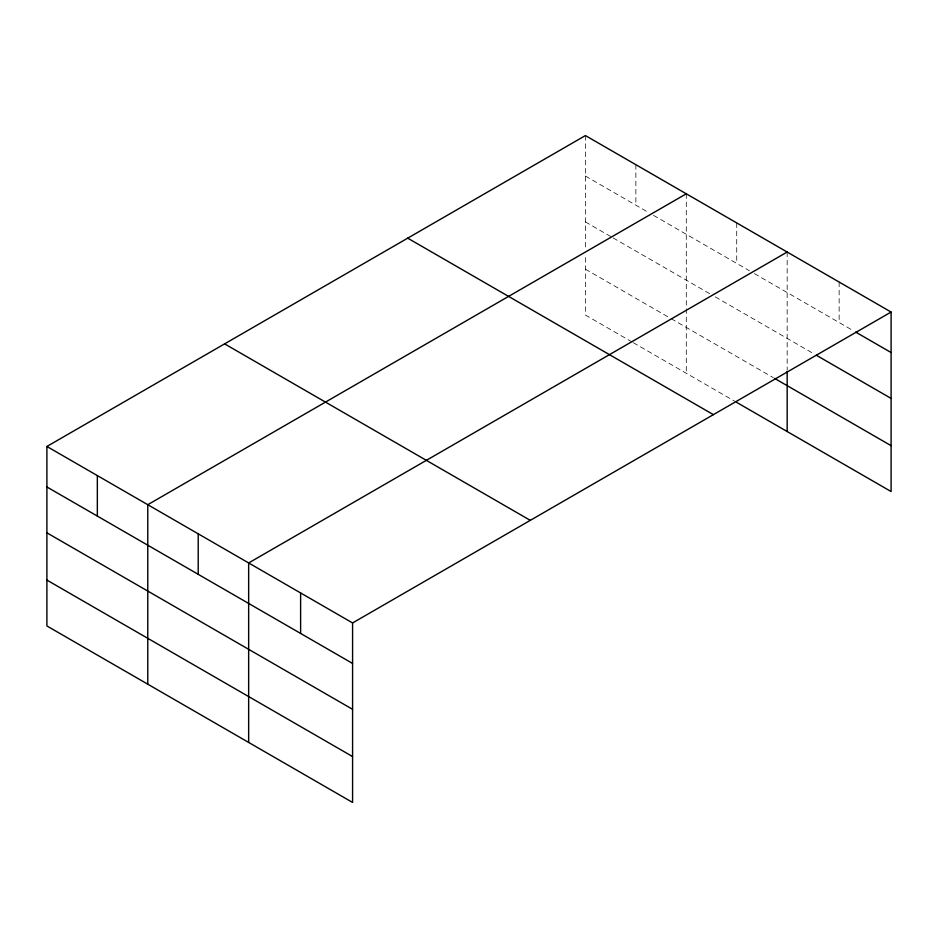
<?xml version="1.0" encoding="UTF-8"?>
<svg xmlns="http://www.w3.org/2000/svg" width="938" height="938" viewBox="0 0 938 938"><rect width="100%" height="100%" fill="white"/><g stroke="black" fill="none" stroke-linecap="round" stroke-linejoin="round"><path stroke-width="0.7" stroke-dasharray="4.69 3.52" d="M585.418 176.051L648.463 212.457M653.505 215.365L749.333 270.695M754.387 273.603L853.076 330.586M585.418 221.919L611.893 237.208M613.159 237.935L710.254 293.993M715.295 296.9L813.785 353.767M585.418 269.183L669.896 317.959M671.162 318.686L773.299 377.651M632.071 341.983L585.418 315.051L585.418 254.855M633.326 342.71L736.729 402.402M839.135 282.045L839.135 322.531M787.17 252.041L787.17 369.9M736.729 222.916L736.729 263.414M686.288 193.803L686.288 307.371M686.288 308.801L686.288 373.289M635.858 164.678L635.858 205.176M585.418 135.564L585.418 249.133"/><path stroke-width="1.41" d="M46.9 446.465L352.582 622.949L352.582 802.436L46.9 625.951L46.9 446.465L585.418 135.564L891.1 312.049L891.1 491.535L736.729 402.402M686.288 193.803L147.77 504.703L147.77 684.201M787.17 252.041L248.652 562.952L248.652 742.439M352.582 622.949L891.1 312.049M855.608 332.052L891.1 352.536M816.318 355.232L891.1 398.404M774.554 378.377L891.1 445.667M407.702 238.158L713.384 414.643M224.616 343.871L530.298 520.356M46.9 486.963L352.582 663.447M46.9 532.831L352.582 709.316M46.9 580.083L352.582 756.567M787.17 371.342L787.17 431.527M300.617 592.957L300.617 633.443M198.211 533.828L198.211 574.326M97.341 475.589L97.341 516.076"/></g></svg>
